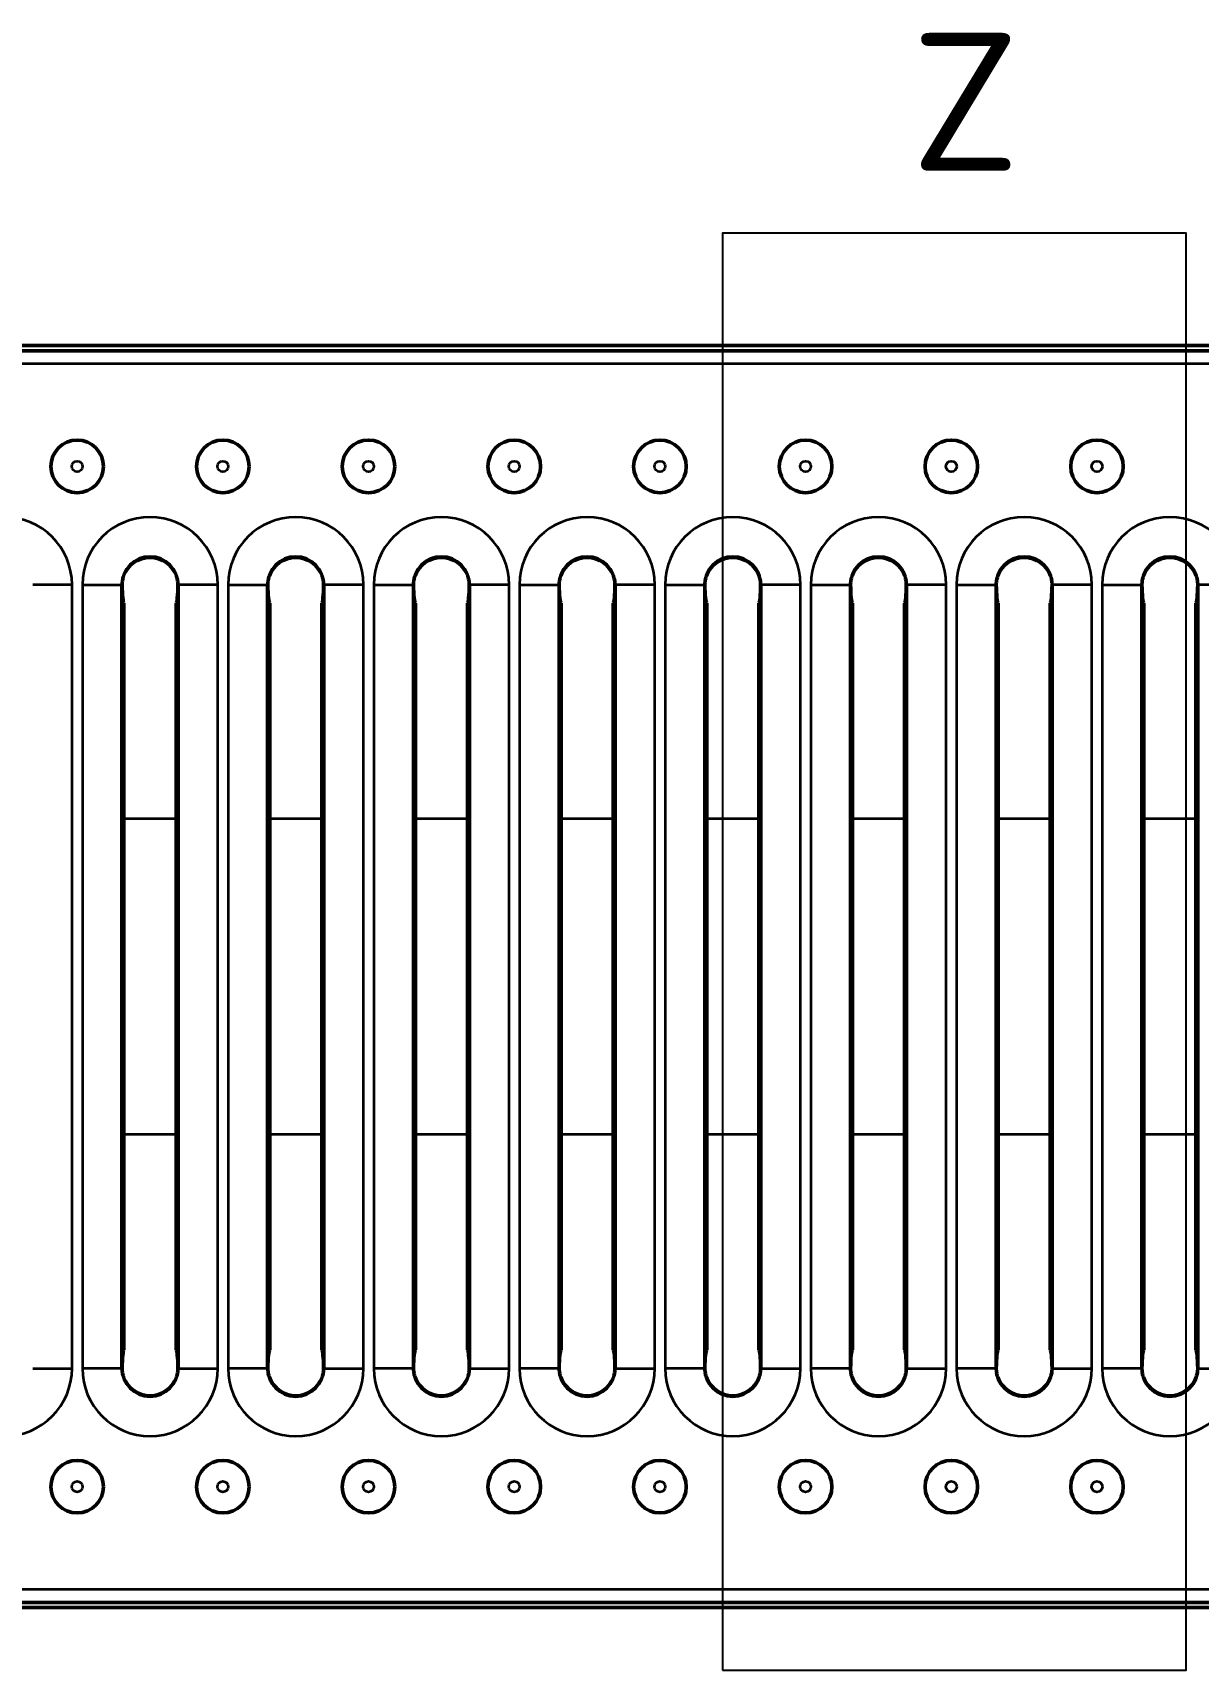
# Model space of a CAD drawing. Header units: millimetres. Extents: x 0 to 2181, y -65 to 1050.
# Drawn here: x 619.8 to 730.6, y 418.1 to 573.8 of the extents above; entities that cross this region are included whole.
import ezdxf

# ---------------------------------------------------------------- set-up
doc = ezdxf.new("R2010")
doc.units = ezdxf.units.MM
doc.header["$LTSCALE"] = 2.5
for name, color, linetype, lineweight in [('Detailumgrenzung (ISO)', 7, 'Continuous', 25), ('Sichtbar (ISO)', 7, 'Continuous', 50), ('Sichtbar schmal (ISO)', 7, 'Continuous', 35)]:
    doc.layers.add(name, color=color, linetype=linetype, lineweight=lineweight)
doc.styles.add('Bezeichnungstext (DIN)', font='isocpeur.ttf')

# ---------------------------------------------------------------- blocks, each defined once
blk = doc.blocks.new('2DDetail0')
at = {"layer": 'Detailumgrenzung (ISO)', "flags": 128}
blk.add_lwpolyline([(274.159, 167.256), (291.787, 167.256), (291.787, 221.903), (274.159, 221.903), (274.159, 167.256)], dxfattribs=at)
at = {"layer": 'Detailumgrenzung (ISO)', "insert": (281.327, 224.278), "char_height": 5.25, "attachment_point": 7, "style": 'Bezeichnungstext (DIN)'}
blk.add_mtext('Z', dxfattribs=at)

msp = doc.modelspace()

# ---------------------------------------------------------------- linework, layer by layer
at = {"layer": 'Sichtbar (ISO)'}
for p, q in [((1435.667, 544.09), (435.667, 544.09)), ((1435.167, 543.59), (436.167, 543.59)), ((628.492, 519.59), (628.492, 448.59)), ((633.442, 448.59), (633.442, 519.59)), ((642.342, 519.59), (642.342, 448.59)), ((647.292, 448.59), (647.292, 519.59)), ((656.192, 519.59), (656.192, 448.59)), ((661.142, 448.59), (661.142, 519.59)), ((670.042, 519.59), (670.042, 448.59)), ((674.992, 448.59), (674.992, 519.59)), ((683.892, 519.59), (683.892, 448.59)), ((688.842, 448.59), (688.842, 519.59)), ((697.742, 519.59), (697.742, 448.59)), ((702.692, 448.59), (702.692, 519.59)), ((711.592, 519.59), (711.592, 448.59)), ((716.542, 448.59), (716.542, 519.59)), ((725.442, 519.59), (725.442, 448.59)), ((730.392, 448.59), (730.392, 519.59)), ((1435.667, 424.09), (435.667, 424.09)), ((1435.167, 424.59), (436.167, 424.59))]:
    msp.add_line(p, q, dxfattribs=at)
for centre in [(624.042, 532.59), (637.892, 532.59), (651.742, 532.59), (665.592, 532.59), (679.442, 532.59), (693.292, 532.59), (707.142, 532.59), (720.992, 532.59), (624.042, 435.59), (637.892, 435.59), (651.742, 435.59), (665.592, 435.59), (679.442, 435.59), (693.292, 435.59), (707.142, 435.59), (720.992, 435.59)]:
    msp.add_circle(centre, 2.5, dxfattribs=at)
for centre, major_axis, ratio, start_param, end_param in [((630.967, 521.268), (0, 2.667), 0.9996402, 5.0597379, 7.5066327), ((644.817, 521.268), (0, 2.667), 0.9996402, 5.0597379, 7.5066327), ((658.667, 521.268), (0, 2.667), 0.9996402, 5.0597379, 7.5066327), ((672.517, 521.268), (0, 2.667), 0.9996402, 5.0597379, 7.5066327), ((686.367, 521.268), (0, 2.667), 0.9996402, 5.0597379, 7.5066327), ((700.217, 521.268), (0, 2.667), 0.9996402, 5.0597379, 7.5066327), ((714.067, 521.268), (0, 2.667), 0.9996402, 5.0597379, 7.5066327), ((727.917, 521.268), (0, 2.667), 0.9996402, 5.0597379, 7.5066327), ((628.492, 521.59), (0, -2), 0.0874887, 4.8377168, 6.2831853), ((633.442, 521.59), (0, 2), 0.0874887, 3.1415927, 4.5870611), ((642.342, 521.59), (0, -2), 0.0874887, 4.8377168, 6.2831853), ((647.292, 521.59), (0, 2), 0.0874887, 3.1415927, 4.5870611), ((656.192, 521.59), (0, -2), 0.0874887, 4.8377168, 6.2831853), ((661.142, 521.59), (0, 2), 0.0874887, 3.1415927, 4.5870611), ((670.042, 521.59), (0, -2), 0.0874887, 4.8377168, 6.2831853), ((674.992, 521.59), (0, 2), 0.0874887, 3.1415927, 4.5870611), ((683.892, 521.59), (0, -2), 0.0874887, 4.8377168, 6.2831853), ((688.842, 521.59), (0, 2), 0.0874887, 3.1415927, 4.5870611), ((697.742, 521.59), (0, -2), 0.0874887, 4.8377168, 6.2831853), ((702.692, 521.59), (0, 2), 0.0874887, 3.1415927, 4.5870611), ((711.592, 521.59), (0, -2), 0.0874887, 4.8377168, 6.2831853), ((716.542, 521.59), (0, 2), 0.0874887, 3.1415927, 4.5870611), ((725.442, 521.59), (0, -2), 0.0874887, 4.8377168, 6.2831853), ((730.392, 521.59), (0, 2), 0.0874887, 3.1415927, 4.5870611), ((628.492, 446.59), (0, 2), 0.0874887, 0, 1.4454685), ((633.442, 446.59), (0, -2), 0.0874887, 1.6961242, 3.1415927), ((642.342, 446.59), (0, 2), 0.0874887, 0, 1.4454685), ((647.292, 446.59), (0, -2), 0.0874887, 1.6961242, 3.1415927), ((656.192, 446.59), (0, 2), 0.0874887, 0, 1.4454685), ((661.142, 446.59), (0, -2), 0.0874887, 1.6961242, 3.1415927), ((670.042, 446.59), (0, 2), 0.0874887, 0, 1.4454685), ((674.992, 446.59), (0, -2), 0.0874887, 1.6961242, 3.1415927), ((683.892, 446.59), (0, 2), 0.0874887, 0, 1.4454685), ((688.842, 446.59), (0, -2), 0.0874887, 1.6961242, 3.1415927), ((697.742, 446.59), (0, 2), 0.0874887, 0, 1.4454685), ((702.692, 446.59), (0, -2), 0.0874887, 1.6961242, 3.1415927), ((711.592, 446.59), (0, 2), 0.0874887, 0, 1.4454685), ((716.542, 446.59), (0, -2), 0.0874887, 1.6961242, 3.1415927), ((725.442, 446.59), (0, 2), 0.0874887, 0, 1.4454685), ((730.392, 446.59), (0, -2), 0.0874887, 1.6961242, 3.1415927), ((630.967, 446.911), (0, -2.667), 0.9996402, 5.0597379, 7.5066327), ((644.817, 446.911), (0, -2.667), 0.9996402, 5.0597379, 7.5066327), ((658.667, 446.911), (0, -2.667), 0.9996402, 5.0597379, 7.5066327), ((672.517, 446.911), (0, -2.667), 0.9996402, 5.0597379, 7.5066327), ((686.367, 446.911), (0, -2.667), 0.9996402, 5.0597379, 7.5066327), ((700.217, 446.911), (0, -2.667), 0.9996402, 5.0597379, 7.5066327), ((714.067, 446.911), (0, -2.667), 0.9996402, 5.0597379, 7.5066327), ((727.917, 446.911), (0, -2.667), 0.9996402, 5.0597379, 7.5066327)]:
    msp.add_ellipse(centre, major_axis=major_axis, ratio=ratio, start_param=start_param, end_param=end_param, dxfattribs=at)
for points, knots in [([(628.319, 521.34), (628.319, 521.353), (628.319, 521.367), (628.319, 521.396), (628.319, 521.411), (628.32, 521.452), (628.321, 521.477), (628.325, 521.554), (628.33, 521.606), (628.353, 521.793), (628.381, 521.925), (628.432, 522.094), (628.446, 522.135), (628.461, 522.176)], [0, 0, 0, 0, 0.004080736, 0.004080736, 0.00866605, 0.00866605, 0.016351881, 0.016351881, 0.031890083, 0.031890083, 0.072800189, 0.072800189, 0.086303969, 0.086303969, 0.086303969, 0.086303969]), ([(633.474, 522.176), (633.478, 522.166), (633.481, 522.155), (633.511, 522.07), (633.534, 521.993), (633.582, 521.787), (633.602, 521.657), (633.613, 521.496), (633.614, 521.467), (633.616, 521.422), (633.616, 521.406), (633.616, 521.381), (633.616, 521.373), (633.616, 521.356), (633.616, 521.348), (633.616, 521.34)], [0.001228229, 0.001228229, 0.001228229, 0.001228229, 0.004648992, 0.004648992, 0.029389751, 0.029389751, 0.068905962, 0.068905962, 0.077693724, 0.077693724, 0.082516728, 0.082516728, 0.085093648, 0.085093648, 0.087568489, 0.087568489, 0.087568489, 0.087568489]), ([(642.169, 521.34), (642.169, 521.353), (642.169, 521.367), (642.169, 521.396), (642.169, 521.411), (642.17, 521.452), (642.171, 521.477), (642.175, 521.554), (642.18, 521.606), (642.203, 521.793), (642.231, 521.925), (642.282, 522.094), (642.296, 522.135), (642.311, 522.176)], [0, 0, 0, 0, 0.004080736, 0.004080736, 0.00866605, 0.00866605, 0.016351881, 0.016351881, 0.031890083, 0.031890083, 0.072800189, 0.072800189, 0.086303969, 0.086303969, 0.086303969, 0.086303969]), ([(647.324, 522.176), (647.328, 522.166), (647.331, 522.155), (647.361, 522.07), (647.384, 521.993), (647.432, 521.787), (647.452, 521.657), (647.463, 521.496), (647.464, 521.467), (647.466, 521.422), (647.466, 521.406), (647.466, 521.381), (647.466, 521.373), (647.466, 521.356), (647.466, 521.348), (647.466, 521.34)], [0.001228229, 0.001228229, 0.001228229, 0.001228229, 0.004648992, 0.004648992, 0.029389751, 0.029389751, 0.068905962, 0.068905962, 0.077693724, 0.077693724, 0.082516728, 0.082516728, 0.085093648, 0.085093648, 0.087568489, 0.087568489, 0.087568489, 0.087568489]), ([(656.019, 521.34), (656.019, 521.353), (656.019, 521.367), (656.019, 521.396), (656.019, 521.411), (656.02, 521.452), (656.021, 521.477), (656.025, 521.554), (656.03, 521.606), (656.053, 521.793), (656.081, 521.925), (656.132, 522.094), (656.146, 522.135), (656.161, 522.176)], [0, 0, 0, 0, 0.004080736, 0.004080736, 0.00866605, 0.00866605, 0.016351881, 0.016351881, 0.031890083, 0.031890083, 0.072800189, 0.072800189, 0.086303969, 0.086303969, 0.086303969, 0.086303969]), ([(661.174, 522.176), (661.178, 522.166), (661.181, 522.155), (661.211, 522.07), (661.234, 521.993), (661.282, 521.787), (661.302, 521.657), (661.313, 521.496), (661.314, 521.467), (661.316, 521.422), (661.316, 521.406), (661.316, 521.381), (661.316, 521.373), (661.316, 521.356), (661.316, 521.348), (661.316, 521.34)], [0.001228229, 0.001228229, 0.001228229, 0.001228229, 0.004648992, 0.004648992, 0.029389751, 0.029389751, 0.068905962, 0.068905962, 0.077693724, 0.077693724, 0.082516728, 0.082516728, 0.085093648, 0.085093648, 0.087568489, 0.087568489, 0.087568489, 0.087568489]), ([(669.869, 521.34), (669.869, 521.353), (669.869, 521.367), (669.869, 521.396), (669.869, 521.411), (669.87, 521.452), (669.871, 521.477), (669.875, 521.554), (669.88, 521.606), (669.903, 521.793), (669.931, 521.925), (669.982, 522.094), (669.996, 522.135), (670.011, 522.176)], [0, 0, 0, 0, 0.004080736, 0.004080736, 0.00866605, 0.00866605, 0.016351881, 0.016351881, 0.031890083, 0.031890083, 0.072800189, 0.072800189, 0.086303969, 0.086303969, 0.086303969, 0.086303969]), ([(675.024, 522.176), (675.028, 522.166), (675.031, 522.155), (675.061, 522.07), (675.084, 521.993), (675.132, 521.787), (675.152, 521.657), (675.163, 521.496), (675.164, 521.467), (675.166, 521.422), (675.166, 521.406), (675.166, 521.381), (675.166, 521.373), (675.166, 521.356), (675.166, 521.348), (675.166, 521.34)], [0.001228229, 0.001228229, 0.001228229, 0.001228229, 0.004648992, 0.004648992, 0.029389751, 0.029389751, 0.068905962, 0.068905962, 0.077693724, 0.077693724, 0.082516728, 0.082516728, 0.085093648, 0.085093648, 0.087568489, 0.087568489, 0.087568489, 0.087568489]), ([(683.719, 521.34), (683.719, 521.353), (683.719, 521.367), (683.719, 521.396), (683.719, 521.411), (683.72, 521.452), (683.721, 521.477), (683.725, 521.554), (683.73, 521.606), (683.753, 521.793), (683.781, 521.925), (683.832, 522.094), (683.846, 522.135), (683.861, 522.176)], [0, 0, 0, 0, 0.004080736, 0.004080736, 0.00866605, 0.00866605, 0.016351881, 0.016351881, 0.031890083, 0.031890083, 0.072800189, 0.072800189, 0.086303969, 0.086303969, 0.086303969, 0.086303969]), ([(688.874, 522.176), (688.878, 522.166), (688.881, 522.155), (688.911, 522.07), (688.934, 521.993), (688.982, 521.787), (689.002, 521.657), (689.013, 521.496), (689.014, 521.467), (689.016, 521.422), (689.016, 521.406), (689.016, 521.381), (689.016, 521.373), (689.016, 521.356), (689.016, 521.348), (689.016, 521.34)], [0.001228229, 0.001228229, 0.001228229, 0.001228229, 0.004648992, 0.004648992, 0.029389751, 0.029389751, 0.068905962, 0.068905962, 0.077693724, 0.077693724, 0.082516728, 0.082516728, 0.085093648, 0.085093648, 0.087568489, 0.087568489, 0.087568489, 0.087568489]), ([(697.569, 521.34), (697.569, 521.353), (697.569, 521.367), (697.569, 521.396), (697.569, 521.411), (697.57, 521.452), (697.571, 521.477), (697.575, 521.554), (697.58, 521.606), (697.603, 521.793), (697.631, 521.925), (697.682, 522.094), (697.696, 522.135), (697.711, 522.176)], [0, 0, 0, 0, 0.004080736, 0.004080736, 0.00866605, 0.00866605, 0.016351881, 0.016351881, 0.031890083, 0.031890083, 0.072800189, 0.072800189, 0.086303969, 0.086303969, 0.086303969, 0.086303969]), ([(702.724, 522.176), (702.728, 522.166), (702.731, 522.155), (702.761, 522.07), (702.784, 521.993), (702.832, 521.787), (702.852, 521.657), (702.863, 521.496), (702.864, 521.467), (702.866, 521.422), (702.866, 521.406), (702.866, 521.381), (702.866, 521.373), (702.866, 521.356), (702.866, 521.348), (702.866, 521.34)], [0.001228229, 0.001228229, 0.001228229, 0.001228229, 0.004648992, 0.004648992, 0.029389751, 0.029389751, 0.068905962, 0.068905962, 0.077693724, 0.077693724, 0.082516728, 0.082516728, 0.085093648, 0.085093648, 0.087568489, 0.087568489, 0.087568489, 0.087568489]), ([(711.419, 521.34), (711.419, 521.353), (711.419, 521.367), (711.419, 521.396), (711.419, 521.411), (711.42, 521.452), (711.421, 521.477), (711.425, 521.554), (711.43, 521.606), (711.453, 521.793), (711.481, 521.925), (711.532, 522.094), (711.546, 522.135), (711.561, 522.176)], [0, 0, 0, 0, 0.004080736, 0.004080736, 0.00866605, 0.00866605, 0.016351881, 0.016351881, 0.031890083, 0.031890083, 0.072800189, 0.072800189, 0.086303969, 0.086303969, 0.086303969, 0.086303969]), ([(716.574, 522.176), (716.578, 522.166), (716.581, 522.155), (716.611, 522.07), (716.634, 521.993), (716.682, 521.787), (716.702, 521.657), (716.713, 521.496), (716.714, 521.467), (716.716, 521.422), (716.716, 521.406), (716.716, 521.381), (716.716, 521.373), (716.716, 521.356), (716.716, 521.348), (716.716, 521.34)], [0.001228229, 0.001228229, 0.001228229, 0.001228229, 0.004648992, 0.004648992, 0.029389751, 0.029389751, 0.068905962, 0.068905962, 0.077693724, 0.077693724, 0.082516728, 0.082516728, 0.085093648, 0.085093648, 0.087568489, 0.087568489, 0.087568489, 0.087568489]), ([(725.269, 521.34), (725.269, 521.353), (725.269, 521.367), (725.269, 521.396), (725.269, 521.411), (725.27, 521.452), (725.271, 521.477), (725.275, 521.554), (725.28, 521.606), (725.303, 521.793), (725.331, 521.925), (725.382, 522.094), (725.396, 522.135), (725.411, 522.176)], [0, 0, 0, 0, 0.004080736, 0.004080736, 0.00866605, 0.00866605, 0.016351881, 0.016351881, 0.031890083, 0.031890083, 0.072800189, 0.072800189, 0.086303969, 0.086303969, 0.086303969, 0.086303969]), ([(730.424, 522.176), (730.428, 522.166), (730.431, 522.155), (730.461, 522.07), (730.484, 521.993), (730.532, 521.787), (730.552, 521.657), (730.563, 521.496), (730.564, 521.467), (730.566, 521.422), (730.566, 521.406), (730.566, 521.381), (730.566, 521.373), (730.566, 521.356), (730.566, 521.348), (730.566, 521.34)], [0.001228229, 0.001228229, 0.001228229, 0.001228229, 0.004648992, 0.004648992, 0.029389751, 0.029389751, 0.068905962, 0.068905962, 0.077693724, 0.077693724, 0.082516728, 0.082516728, 0.085093648, 0.085093648, 0.087568489, 0.087568489, 0.087568489, 0.087568489]), ([(628.461, 446.004), (628.457, 446.014), (628.453, 446.024), (628.424, 446.11), (628.401, 446.187), (628.353, 446.393), (628.333, 446.523), (628.322, 446.683), (628.321, 446.712), (628.319, 446.758), (628.319, 446.774), (628.319, 446.798), (628.319, 446.807), (628.319, 446.823), (628.319, 446.832), (628.319, 446.84)], [0.001228229, 0.001228229, 0.001228229, 0.001228229, 0.004648992, 0.004648992, 0.029389751, 0.029389751, 0.068905962, 0.068905962, 0.077693724, 0.077693724, 0.082516728, 0.082516728, 0.085093648, 0.085093648, 0.087568489, 0.087568489, 0.087568489, 0.087568489]), ([(633.616, 446.84), (633.616, 446.826), (633.616, 446.813), (633.616, 446.784), (633.616, 446.769), (633.615, 446.728), (633.614, 446.703), (633.609, 446.625), (633.605, 446.574), (633.582, 446.387), (633.553, 446.255), (633.502, 446.086), (633.489, 446.044), (633.474, 446.004)], [0, 0, 0, 0, 0.004080736, 0.004080736, 0.00866605, 0.00866605, 0.016351881, 0.016351881, 0.031890083, 0.031890083, 0.072800189, 0.072800189, 0.086303969, 0.086303969, 0.086303969, 0.086303969]), ([(642.311, 446.004), (642.307, 446.014), (642.303, 446.024), (642.274, 446.11), (642.251, 446.187), (642.203, 446.393), (642.183, 446.523), (642.172, 446.683), (642.171, 446.712), (642.169, 446.758), (642.169, 446.774), (642.169, 446.798), (642.169, 446.807), (642.169, 446.823), (642.169, 446.832), (642.169, 446.84)], [0.001228229, 0.001228229, 0.001228229, 0.001228229, 0.004648992, 0.004648992, 0.029389751, 0.029389751, 0.068905962, 0.068905962, 0.077693724, 0.077693724, 0.082516728, 0.082516728, 0.085093648, 0.085093648, 0.087568489, 0.087568489, 0.087568489, 0.087568489]), ([(647.466, 446.84), (647.466, 446.826), (647.466, 446.813), (647.466, 446.784), (647.466, 446.769), (647.465, 446.728), (647.464, 446.703), (647.459, 446.625), (647.455, 446.574), (647.432, 446.387), (647.403, 446.255), (647.352, 446.086), (647.339, 446.044), (647.324, 446.004)], [0, 0, 0, 0, 0.004080736, 0.004080736, 0.00866605, 0.00866605, 0.016351881, 0.016351881, 0.031890083, 0.031890083, 0.072800189, 0.072800189, 0.086303969, 0.086303969, 0.086303969, 0.086303969]), ([(656.161, 446.004), (656.157, 446.014), (656.153, 446.024), (656.124, 446.11), (656.101, 446.187), (656.053, 446.393), (656.033, 446.523), (656.022, 446.683), (656.021, 446.712), (656.019, 446.758), (656.019, 446.774), (656.019, 446.798), (656.019, 446.807), (656.019, 446.823), (656.019, 446.832), (656.019, 446.84)], [0.001228229, 0.001228229, 0.001228229, 0.001228229, 0.004648992, 0.004648992, 0.029389751, 0.029389751, 0.068905962, 0.068905962, 0.077693724, 0.077693724, 0.082516728, 0.082516728, 0.085093648, 0.085093648, 0.087568489, 0.087568489, 0.087568489, 0.087568489]), ([(661.316, 446.84), (661.316, 446.826), (661.316, 446.813), (661.316, 446.784), (661.316, 446.769), (661.315, 446.728), (661.314, 446.703), (661.309, 446.625), (661.305, 446.574), (661.282, 446.387), (661.253, 446.255), (661.202, 446.086), (661.189, 446.044), (661.174, 446.004)], [0, 0, 0, 0, 0.004080736, 0.004080736, 0.00866605, 0.00866605, 0.016351881, 0.016351881, 0.031890083, 0.031890083, 0.072800189, 0.072800189, 0.086303969, 0.086303969, 0.086303969, 0.086303969]), ([(670.011, 446.004), (670.007, 446.014), (670.003, 446.024), (669.974, 446.11), (669.951, 446.187), (669.903, 446.393), (669.883, 446.523), (669.872, 446.683), (669.871, 446.712), (669.869, 446.758), (669.869, 446.774), (669.869, 446.798), (669.869, 446.807), (669.869, 446.823), (669.869, 446.832), (669.869, 446.84)], [0.001228229, 0.001228229, 0.001228229, 0.001228229, 0.004648992, 0.004648992, 0.029389751, 0.029389751, 0.068905962, 0.068905962, 0.077693724, 0.077693724, 0.082516728, 0.082516728, 0.085093648, 0.085093648, 0.087568489, 0.087568489, 0.087568489, 0.087568489]), ([(675.166, 446.84), (675.166, 446.826), (675.166, 446.813), (675.166, 446.784), (675.166, 446.769), (675.165, 446.728), (675.164, 446.703), (675.159, 446.625), (675.155, 446.574), (675.132, 446.387), (675.103, 446.255), (675.052, 446.086), (675.039, 446.044), (675.024, 446.004)], [0, 0, 0, 0, 0.004080736, 0.004080736, 0.00866605, 0.00866605, 0.016351881, 0.016351881, 0.031890083, 0.031890083, 0.072800189, 0.072800189, 0.086303969, 0.086303969, 0.086303969, 0.086303969]), ([(683.861, 446.004), (683.857, 446.014), (683.853, 446.024), (683.824, 446.11), (683.801, 446.187), (683.753, 446.393), (683.733, 446.523), (683.722, 446.683), (683.721, 446.712), (683.719, 446.758), (683.719, 446.774), (683.719, 446.798), (683.719, 446.807), (683.719, 446.823), (683.719, 446.832), (683.719, 446.84)], [0.001228229, 0.001228229, 0.001228229, 0.001228229, 0.004648992, 0.004648992, 0.029389751, 0.029389751, 0.068905962, 0.068905962, 0.077693724, 0.077693724, 0.082516728, 0.082516728, 0.085093648, 0.085093648, 0.087568489, 0.087568489, 0.087568489, 0.087568489]), ([(689.016, 446.84), (689.016, 446.826), (689.016, 446.813), (689.016, 446.784), (689.016, 446.769), (689.015, 446.728), (689.014, 446.703), (689.009, 446.625), (689.005, 446.574), (688.982, 446.387), (688.953, 446.255), (688.902, 446.086), (688.889, 446.044), (688.874, 446.004)], [0, 0, 0, 0, 0.004080736, 0.004080736, 0.00866605, 0.00866605, 0.016351881, 0.016351881, 0.031890083, 0.031890083, 0.072800189, 0.072800189, 0.086303969, 0.086303969, 0.086303969, 0.086303969]), ([(697.711, 446.004), (697.707, 446.014), (697.703, 446.024), (697.674, 446.11), (697.651, 446.187), (697.603, 446.393), (697.583, 446.523), (697.572, 446.683), (697.571, 446.712), (697.569, 446.758), (697.569, 446.774), (697.569, 446.798), (697.569, 446.807), (697.569, 446.823), (697.569, 446.832), (697.569, 446.84)], [0.001228229, 0.001228229, 0.001228229, 0.001228229, 0.004648992, 0.004648992, 0.029389751, 0.029389751, 0.068905962, 0.068905962, 0.077693724, 0.077693724, 0.082516728, 0.082516728, 0.085093648, 0.085093648, 0.087568489, 0.087568489, 0.087568489, 0.087568489]), ([(702.866, 446.84), (702.866, 446.826), (702.866, 446.813), (702.866, 446.784), (702.866, 446.769), (702.865, 446.728), (702.864, 446.703), (702.859, 446.625), (702.855, 446.574), (702.832, 446.387), (702.803, 446.255), (702.752, 446.086), (702.739, 446.044), (702.724, 446.004)], [0, 0, 0, 0, 0.004080736, 0.004080736, 0.00866605, 0.00866605, 0.016351881, 0.016351881, 0.031890083, 0.031890083, 0.072800189, 0.072800189, 0.086303969, 0.086303969, 0.086303969, 0.086303969]), ([(711.561, 446.004), (711.557, 446.014), (711.553, 446.024), (711.524, 446.11), (711.501, 446.187), (711.453, 446.393), (711.433, 446.523), (711.422, 446.683), (711.421, 446.712), (711.419, 446.758), (711.419, 446.774), (711.419, 446.798), (711.419, 446.807), (711.419, 446.823), (711.419, 446.832), (711.419, 446.84)], [0.001228229, 0.001228229, 0.001228229, 0.001228229, 0.004648992, 0.004648992, 0.029389751, 0.029389751, 0.068905962, 0.068905962, 0.077693724, 0.077693724, 0.082516728, 0.082516728, 0.085093648, 0.085093648, 0.087568489, 0.087568489, 0.087568489, 0.087568489]), ([(716.716, 446.84), (716.716, 446.826), (716.716, 446.813), (716.716, 446.784), (716.716, 446.769), (716.715, 446.728), (716.714, 446.703), (716.709, 446.625), (716.705, 446.574), (716.682, 446.387), (716.653, 446.255), (716.602, 446.086), (716.589, 446.044), (716.574, 446.004)], [0, 0, 0, 0, 0.004080736, 0.004080736, 0.00866605, 0.00866605, 0.016351881, 0.016351881, 0.031890083, 0.031890083, 0.072800189, 0.072800189, 0.086303969, 0.086303969, 0.086303969, 0.086303969]), ([(725.411, 446.004), (725.407, 446.014), (725.403, 446.024), (725.374, 446.11), (725.351, 446.187), (725.303, 446.393), (725.283, 446.523), (725.272, 446.683), (725.271, 446.712), (725.269, 446.758), (725.269, 446.774), (725.269, 446.798), (725.269, 446.807), (725.269, 446.823), (725.269, 446.832), (725.269, 446.84)], [0.001228229, 0.001228229, 0.001228229, 0.001228229, 0.004648992, 0.004648992, 0.029389751, 0.029389751, 0.068905962, 0.068905962, 0.077693724, 0.077693724, 0.082516728, 0.082516728, 0.085093648, 0.085093648, 0.087568489, 0.087568489, 0.087568489, 0.087568489]), ([(730.566, 446.84), (730.566, 446.826), (730.566, 446.813), (730.566, 446.784), (730.566, 446.769), (730.565, 446.728), (730.564, 446.703), (730.559, 446.625), (730.555, 446.574), (730.532, 446.387), (730.503, 446.255), (730.452, 446.086), (730.439, 446.044), (730.424, 446.004)], [0, 0, 0, 0, 0.004080736, 0.004080736, 0.00866605, 0.00866605, 0.016351881, 0.016351881, 0.031890083, 0.031890083, 0.072800189, 0.072800189, 0.086303969, 0.086303969, 0.086303969, 0.086303969])]:
    msp.add_open_spline(points, degree=3, knots=knots, dxfattribs=at)
at = {"layer": 'Sichtbar schmal (ISO)'}
for p, q in [((1435.167, 542.34), (436.167, 542.34)), ((623.553, 521.34), (619.818, 521.34)), ((623.553, 446.84), (623.553, 521.34)), ((624.532, 521.34), (624.532, 446.84)), ((624.532, 521.34), (628.267, 521.34)), ((628.267, 446.84), (628.267, 521.34)), ((628.267, 521.34), (628.319, 521.34)), ((633.668, 521.34), (633.616, 521.34)), ((637.403, 521.34), (633.668, 521.34)), ((633.668, 521.34), (633.668, 446.84)), ((637.403, 446.84), (637.403, 521.34)), ((638.382, 521.34), (638.382, 446.84)), ((638.382, 521.34), (642.117, 521.34)), ((642.117, 446.84), (642.117, 521.34)), ((642.117, 521.34), (642.169, 521.34)), ((647.518, 521.34), (647.466, 521.34)), ((651.253, 521.34), (647.518, 521.34)), ((647.518, 521.34), (647.518, 446.84)), ((651.253, 446.84), (651.253, 521.34)), ((652.232, 521.34), (652.232, 446.84)), ((652.232, 521.34), (655.967, 521.34)), ((655.967, 446.84), (655.967, 521.34)), ((655.967, 521.34), (656.019, 521.34)), ((661.368, 521.34), (661.316, 521.34)), ((665.103, 521.34), (661.368, 521.34)), ((661.368, 521.34), (661.368, 446.84)), ((665.103, 446.84), (665.103, 521.34)), ((666.082, 521.34), (666.082, 446.84)), ((666.082, 521.34), (669.817, 521.34)), ((669.817, 446.84), (669.817, 521.34)), ((669.817, 521.34), (669.869, 521.34)), ((675.218, 521.34), (675.166, 521.34)), ((678.953, 521.34), (675.218, 521.34)), ((675.218, 521.34), (675.218, 446.84)), ((678.953, 446.84), (678.953, 521.34)), ((679.932, 521.34), (679.932, 446.84)), ((679.932, 521.34), (683.667, 521.34)), ((683.667, 446.84), (683.667, 521.34)), ((683.667, 521.34), (683.719, 521.34)), ((689.068, 521.34), (689.016, 521.34)), ((692.803, 521.34), (689.068, 521.34)), ((689.068, 521.34), (689.068, 446.84)), ((692.803, 446.84), (692.803, 521.34)), ((693.782, 521.34), (693.782, 446.84)), ((693.782, 521.34), (697.517, 521.34)), ((697.517, 446.84), (697.517, 521.34)), ((697.517, 521.34), (697.569, 521.34)), ((702.918, 521.34), (702.866, 521.34)), ((706.653, 521.34), (702.918, 521.34)), ((702.918, 521.34), (702.918, 446.84)), ((706.653, 446.84), (706.653, 521.34)), ((707.632, 521.34), (707.632, 446.84)), ((707.632, 521.34), (711.367, 521.34)), ((711.367, 446.84), (711.367, 521.34)), ((711.367, 521.34), (711.419, 521.34)), ((716.768, 521.34), (716.716, 521.34)), ((720.503, 521.34), (716.768, 521.34)), ((716.768, 521.34), (716.768, 446.84)), ((720.503, 446.84), (720.503, 521.34)), ((721.482, 521.34), (721.482, 446.84)), ((721.482, 521.34), (725.217, 521.34)), ((725.217, 446.84), (725.217, 521.34)), ((725.217, 521.34), (725.269, 521.34)), ((730.618, 521.34), (730.566, 521.34)), ((734.353, 521.34), (730.618, 521.34)), ((730.618, 521.34), (730.618, 446.84)), ((633.442, 499.09), (628.492, 499.09)), ((647.292, 499.09), (642.342, 499.09)), ((661.142, 499.09), (656.192, 499.09)), ((674.992, 499.09), (670.042, 499.09)), ((688.842, 499.09), (683.892, 499.09)), ((702.692, 499.09), (697.742, 499.09)), ((716.542, 499.09), (711.592, 499.09)), ((730.392, 499.09), (725.442, 499.09)), ((633.442, 469.09), (628.492, 469.09)), ((647.292, 469.09), (642.342, 469.09)), ((661.142, 469.09), (656.192, 469.09)), ((674.992, 469.09), (670.042, 469.09)), ((688.842, 469.09), (683.892, 469.09)), ((702.692, 469.09), (697.742, 469.09)), ((716.542, 469.09), (711.592, 469.09)), ((730.392, 469.09), (725.442, 469.09)), ((619.818, 446.84), (623.553, 446.84)), ((628.267, 446.84), (624.532, 446.84)), ((628.267, 446.84), (628.319, 446.84)), ((633.668, 446.84), (633.616, 446.84)), ((633.668, 446.84), (637.403, 446.84)), ((642.117, 446.84), (638.382, 446.84)), ((642.117, 446.84), (642.169, 446.84)), ((647.518, 446.84), (647.466, 446.84)), ((647.518, 446.84), (651.253, 446.84)), ((655.967, 446.84), (652.232, 446.84)), ((655.967, 446.84), (656.019, 446.84)), ((661.368, 446.84), (661.316, 446.84)), ((661.368, 446.84), (665.103, 446.84)), ((669.817, 446.84), (666.082, 446.84)), ((669.817, 446.84), (669.869, 446.84)), ((675.218, 446.84), (675.166, 446.84)), ((675.218, 446.84), (678.953, 446.84)), ((683.667, 446.84), (679.932, 446.84)), ((683.667, 446.84), (683.719, 446.84)), ((689.068, 446.84), (689.016, 446.84)), ((689.068, 446.84), (692.803, 446.84)), ((697.517, 446.84), (693.782, 446.84)), ((697.517, 446.84), (697.569, 446.84)), ((702.918, 446.84), (702.866, 446.84)), ((702.918, 446.84), (706.653, 446.84)), ((711.367, 446.84), (707.632, 446.84)), ((711.367, 446.84), (711.419, 446.84)), ((716.768, 446.84), (716.716, 446.84)), ((716.768, 446.84), (720.503, 446.84)), ((725.217, 446.84), (721.482, 446.84)), ((725.217, 446.84), (725.269, 446.84)), ((730.618, 446.84), (730.566, 446.84)), ((730.618, 446.84), (734.353, 446.84)), ((436.167, 425.84), (1435.167, 425.84))]:
    msp.add_line(p, q, dxfattribs=at)
for centre in [(624.042, 532.59), (637.892, 532.59), (651.742, 532.59), (665.592, 532.59), (679.442, 532.59), (693.292, 532.59), (707.142, 532.59), (720.992, 532.59), (624.042, 435.59), (637.892, 435.59), (651.742, 435.59), (665.592, 435.59), (679.442, 435.59), (693.292, 435.59), (707.142, 435.59), (720.992, 435.59)]:
    msp.add_circle(centre, 0.511, dxfattribs=at)
for centre, radius, start, end in [((617.117, 521.34), 6.435, 0, 180), ((630.967, 521.34), 6.435, 0, 180), ((644.817, 521.34), 6.435, 0, 180), ((658.667, 521.34), 6.435, 0, 180), ((672.517, 521.34), 6.435, 0, 180), ((686.367, 521.34), 6.435, 0, 180), ((700.217, 521.34), 6.435, 0, 180), ((714.067, 521.34), 6.435, 0, 180), ((727.917, 521.34), 6.435, 0, 180), ((630.967, 521.34), 2.701, 0, 180), ((644.817, 521.34), 2.701, 0, 180), ((658.667, 521.34), 2.701, 0, 180), ((672.517, 521.34), 2.701, 0, 180), ((686.367, 521.34), 2.701, 0, 180), ((700.217, 521.34), 2.701, 0, 180), ((714.067, 521.34), 2.701, 0, 180), ((727.917, 521.34), 2.701, 0, 180), ((617.117, 446.84), 6.435, 180, 0), ((630.967, 446.84), 6.435, 180, 0), ((630.967, 446.84), 2.701, 180, 0), ((644.817, 446.84), 6.435, 180, 0), ((644.817, 446.84), 2.701, 180, 0), ((658.667, 446.84), 6.435, 180, 0), ((658.667, 446.84), 2.701, 180, 0), ((672.517, 446.84), 6.435, 180, 0), ((672.517, 446.84), 2.701, 180, 0), ((686.367, 446.84), 6.435, 180, 0), ((686.367, 446.84), 2.701, 180, 0), ((700.217, 446.84), 6.435, 180, 0), ((700.217, 446.84), 2.701, 180, 0), ((714.067, 446.84), 6.435, 180, 0), ((714.067, 446.84), 2.701, 180, 0), ((727.917, 446.84), 6.435, 180, 0), ((727.917, 446.84), 2.701, 180, 0)]:
    msp.add_arc(centre, radius, start, end, dxfattribs=at)

# ---------------------------------------------------------------- block references
at = {"layer": 'Detailumgrenzung (ISO)', "xscale": 2.5, "yscale": 2.5, "zscale": 2.5}
msp.add_blockref('2DDetail0', (0, 0), dxfattribs=at)

doc.saveas('drawing.dxf')
